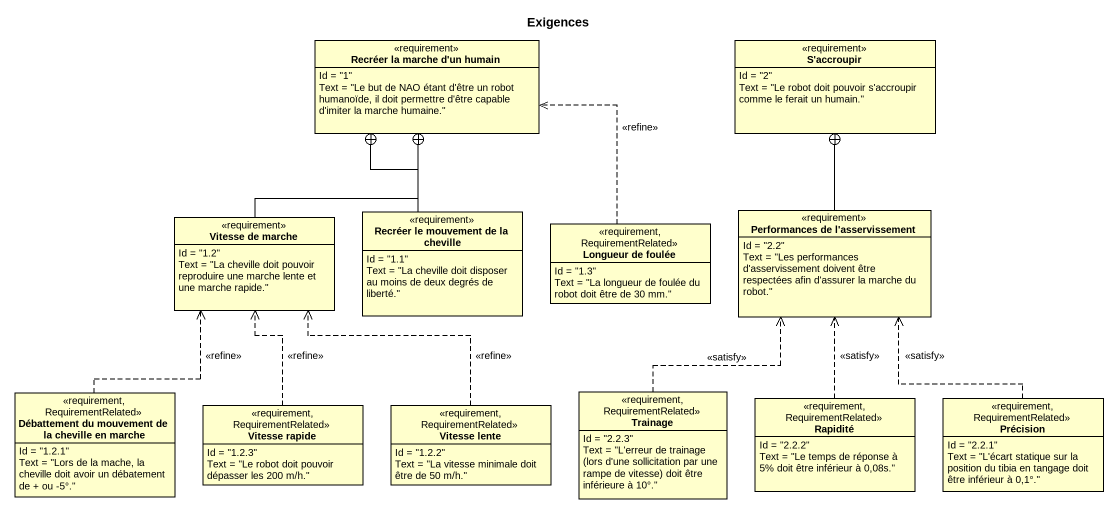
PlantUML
@startuml
title Exigences
hide circle
hide empty members
class "Recréer la marche d'un humain" as Recréer_la_marche_d_un <<requirement>> {
  Id = "1"
  Text = "Le but de NAO étant d'être un robot humanoïde, il doit permettre d'être capable d'imiter la marche humaine."
}
class "S'accroupir" as S_accroupir <<requirement>> {
  Id = "2"
  Text = "Le robot doit pouvoir s'accroupir comme le ferait un humain."
}
class "Vitesse de marche" as Vitesse_de_marche <<requirement>> {
  Id = "1.2"
  Text = "La cheville doit pouvoir reproduire une marche lente et une marche rapide."
}
class "Recréer le mouvement de la cheville" as Recréer_le_mouvement_de_la <<requirement>> {
  Id = "1.1"
  Text = "La cheville doit disposer au moins de deux degrés de liberté."
}
class "Performances de l'asservissement" as Performances_de_l <<requirement>> {
  Id = "2.2"
  Text = "Les performances d'asservissement doivent être respectées afin d'assurer la marche du robot."
}
class "Longueur de foulée" as Longueur_de_foulée <<requirement, RequirementRelated>> {
  Id = "1.3"
  Text = "La longueur de foulée du robot doit être de 30 mm."
}
class "Débattement du mouvement de la cheville en marche" as Débattement_du_mouvement_de <<requirement, RequirementRelated>> {
  Id = "1.2.1"
  Text = "Lors de la mache, la cheville doit avoir un débatement de + ou -5°."
}
class "Vitesse rapide" as Vitesse_rapide <<requirement, RequirementRelated>> {
  Id = "1.2.3"
  Text = "Le robot doit pouvoir dépasser les 200 m/h."
}
class "Vitesse lente" as Vitesse_lente <<requirement, RequirementRelated>> {
  Id = "1.2.2"
  Text = "La vitesse minimale doit être de 50 m/h."
}
class Trainage <<requirement, RequirementRelated>> {
  Id = "2.2.3"
  {field} Text = "L'erreur de trainage (lors d'une sollicitation par une rampe de vitesse) doit être inférieure à 10°."
}
class Rapidité <<requirement, RequirementRelated>> {
  Id = "2.2.2"
  Text = "Le temps de réponse à 5% doit être inférieur à 0,08s."
}
class Précision <<requirement, RequirementRelated>> {
  Id = "2.2.1"
  Text = "L'écart statique sur la position du tibia en tangage doit être inférieur à 0,1°."
}
Vitesse_de_marche -up-+ Recréer_la_marche_d_un
Recréer_le_mouvement_de_la -up-+ Recréer_la_marche_d_un
Performances_de_l -up-+ S_accroupir
Longueur_de_foulée .up.> Recréer_la_marche_d_un : <<refine>>
Débattement_du_mouvement_de .up.> Vitesse_de_marche : <<refine>>
Vitesse_rapide .up.> Vitesse_de_marche : <<refine>>
Vitesse_lente .up.> Vitesse_de_marche : <<refine>>
Trainage .up.> Performances_de_l : <<satisfy>>
Rapidité .up.> Performances_de_l : <<satisfy>>
Précision .up.> Performances_de_l : <<satisfy>>
@enduml
